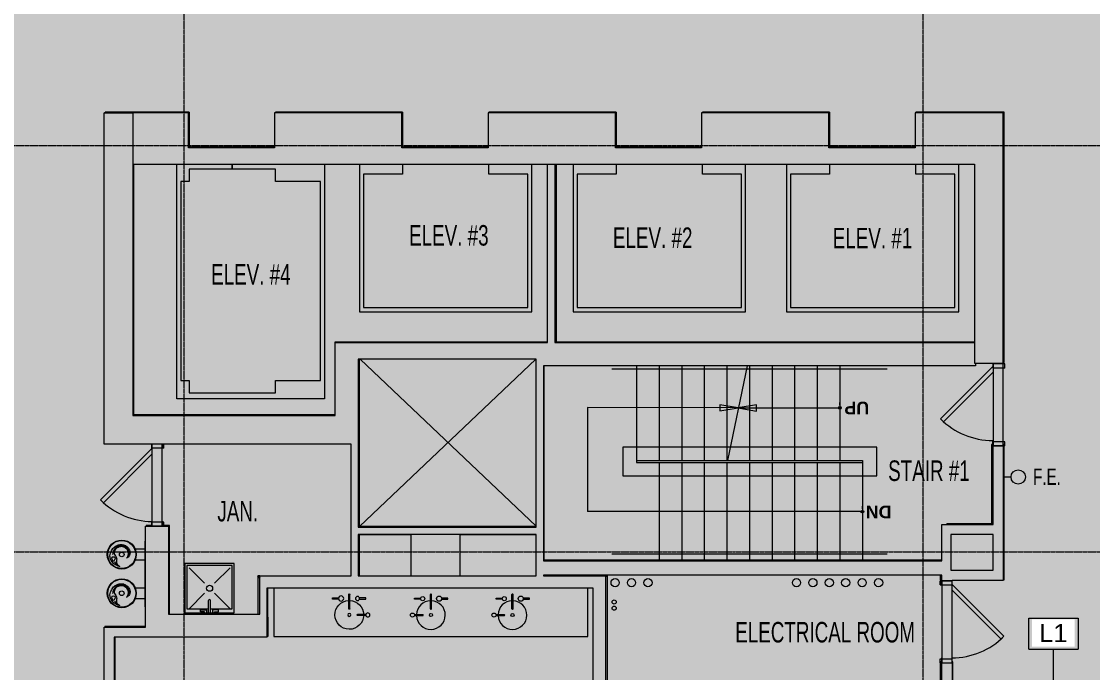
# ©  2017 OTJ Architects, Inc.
# Model space of a CAD drawing. Header units: inches. Extents: x -203 to 2908, y -968 to 768.
# Drawn here: x 515 to 1037, y -272 to 45 of the extents above; entities that cross this region are included whole.
import ezdxf

# ---------------------------------------------------------------- set-up
doc = ezdxf.new("R2010")
doc.units = ezdxf.units.IN
doc.header["$MEASUREMENT"] = 0
doc.linetypes.add('Grid Line 1_2_', pattern=[0.875, 0.5, -0.125, 0.125, -0.125])
for name, color, linetype, lineweight in [('A-Anno-Bldg', 7, 'Continuous', 9), ('A-ANNO-KEYN', 231, 'Continuous', 9), ('A-Bldg-Patt', 7, 'Continuous', 9), ('A-Cols-Bldg', 7, 'Continuous', 9), ('A-DETL-GENF', 92, 'Continuous', 9), ('A-DETL-THIN', 151, 'Continuous', 9), ('A-DOOR', 31, 'Continuous', 13), ('A-Door-Exst', 7, 'Continuous', 9), ('A-DOOR-FRAM', 31, 'Continuous', 20), ('A-Flor-Eqpm', 7, 'Continuous', 9), ('A-Flor-Evtr', 7, 'Continuous', 9), ('A-Flor-Pfix-Exst', 7, 'Continuous', 9), ('A-Flor-Strs-Exst', 7, 'Continuous', 9), ('A-WALL', 113, 'Continuous', 13), ('A-Wall-Exst', 7, 'Continuous', 9), ('A-WALL-PATT', 111, 'Continuous', 13), ('I-WALL', 2, 'Continuous', 13), ('Jenner and Block 8fl_BB_dwg', 8, 'Continuous', 9), ('S-GRID', 1, 'Continuous', 9)]:
    doc.layers.add(name, color=color, linetype=linetype, lineweight=lineweight)
doc.styles.add('Arial', font='arial.ttf', dxfattribs={"height": 8.851796})
doc.styles.add('Arial Narrow', font='ARIALN.TTF', dxfattribs={"width": 0.8, "height": 8})
doc.styles.add('Arial Narrow_1', font='ARIALN.TTF', dxfattribs={"width": 0.8, "height": 10})
doc.styles.add('Arial_B', font='arialbd.ttf', dxfattribs={"height": 6.190476})

# ---------------------------------------------------------------- blocks, each defined once
blk = doc.blocks.new('Single Flush - OTJ_SOLIDFLUSH_ALUM-5493999-LEVEL 7 - RCP')
at = {"layer": 'A-DOOR-FRAM', "color": 8}
for p, q in [((-20, -3.25), (-20, 2.5)), ((-20, 2.5), (-18, 2.5)), ((-18, -3.25), (-18, 2.5)), ((18.000004, -3.25), (18.000004, 2.5)), ((18.000004, 2.5), (20.000004, 2.5)), ((20.000004, -3.25), (20.000004, 2.5)), ((-20, -3.25), (-18, -3.25)), ((18.000004, -3.25), (20.000004, -3.25))]:
    blk.add_line(p, q, dxfattribs=at)
blk = doc.blocks.new('Single Flush - OTJ_SOLIDFLUSH_ALUM-5493997-LEVEL 7 - RCP')
at = {"layer": 'A-DOOR-FRAM', "color": 8}
for p, q in [((-20, 3.25), (-20, -2.5)), ((-20, 3.25), (-18, 3.25)), ((-18, 3.25), (-18, -2.5)), ((18.000004, 3.25), (18.000004, -2.5)), ((18.000004, 3.25), (20.000004, 3.25)), ((20.000004, 3.25), (20.000004, -2.5)), ((-20, -2.5), (-18, -2.5)), ((18.000004, -2.5), (20.000004, -2.5))]:
    blk.add_line(p, q, dxfattribs=at)
blk = doc.blocks.new('Jenner and Block 8fl_BB_dwg_sink-flat-4-5551864-LEVEL 7 - RCP')
at = {"layer": 'A-Flor-Pfix-Exst'}
for p, q in [((8.03, -9.75), (4, -9.75)), ((8.03, -10.25), (4, -10.25)), ((-0.25, -13), (-0.25, -20)), ((0.25, -13), (0.25, -20))]:
    blk.add_line(p, q, dxfattribs=at)
at = {"layer": 'A-Flor-Pfix-Exst', "flags": 128}
for points in [[(-5.22, -17.75), (-8.25, -17.75), (-8.25, -18.25), (-5.22, -18.25)], [(4.97, -17.75), (8, -17.75), (8, -18.25), (4.97, -18.25)]]:
    blk.add_lwpolyline(points, dxfattribs=at)
at = {"layer": 'A-Flor-Pfix-Exst'}
for centre, radius in [((0, -10), 0.75), ((9, -10), 1), ((-4, -18), 1.25), ((4, -18), 1)]:
    blk.add_circle(centre, radius, dxfattribs=at)
for centre, radius, start, end in [((0, -10), 7, 2.0467, 267.9533), ((0, -10), 7, 272.0467, 357.9533), ((4, -10), 0.25, 90, 270), ((0, -13), 0.25, 360, 180), ((0, -20), 0.25, 180, 360)]:
    blk.add_arc(centre, radius, start, end, dxfattribs=at)
blk = doc.blocks.new('Jenner and Block 8fl_BB_dwg_sink-flat-4-5551865-LEVEL 7 - RCP')
at = {"layer": 'A-Flor-Pfix-Exst'}
for p, q in [((8.03, -9.75), (4, -9.75)), ((8.03, -10.25), (4, -10.25)), ((-0.25, -13), (-0.25, -20)), ((0.25, -13), (0.25, -20))]:
    blk.add_line(p, q, dxfattribs=at)
at = {"layer": 'A-Flor-Pfix-Exst', "flags": 128}
for points in [[(-5.22, -17.75), (-8.25, -17.75), (-8.25, -18.25), (-5.22, -18.25)], [(4.97, -17.75), (8, -17.75), (8, -18.25), (4.97, -18.25)]]:
    blk.add_lwpolyline(points, dxfattribs=at)
at = {"layer": 'A-Flor-Pfix-Exst'}
for centre, radius in [((0, -10), 0.75), ((9, -10), 1), ((-4, -18), 1.25), ((4, -18), 1)]:
    blk.add_circle(centre, radius, dxfattribs=at)
for centre, radius, start, end in [((0, -10), 7, 2.0467, 267.9533), ((0, -10), 7, 272.0467, 357.9533), ((4, -10), 0.25, 90, 270), ((0, -13), 0.25, 360, 180), ((0, -20), 0.25, 180, 360)]:
    blk.add_arc(centre, radius, start, end, dxfattribs=at)
blk = doc.blocks.new('Jenner and Block 8fl_BB_dwg__Dot-5551867-LEVEL 7 - RCP')
at = {"layer": 'A-Flor-Strs-Exst'}
blk.add_line((-0.5, 0), (-1, 0), dxfattribs=at)
for start, end in [(360, 180), (180, 360)]:
    blk.add_arc((0, 0), 0.25, start, end, dxfattribs=at)
blk = doc.blocks.new('Jenner and Block 8fl_BB_dwg-4751915-LEVEL 7 - RCP')
at = {"layer": 'A-Bldg-Patt'}
for points in [[(728.74, -201.6), (728.74, -201.31), (704.74, -201.31), (704.74, -201.6)], [(728.74, -225.28), (728.74, -205.1), (704.74, -205.1), (704.74, -225.28)]]:
    blk.add_hatch(color=256, dxfattribs=at).paths.add_polyline_path(points, flags=0)
at = {"layer": 'A-Flor-Strs-Exst'}
for points in [[(855.17, -144.95), (864.17, -143.47), (855.17, -141.95), (855.17, -143.89)], [(873.17, -144.97), (873.17, -141.97), (864.17, -143.47), (866.73, -143.89)]]:
    blk.add_hatch(color=256, dxfattribs=at).paths.add_polyline_path(points, flags=0)
at = {"layer": 'A-Bldg-Patt'}
for p, q in [((728.74, -201.31), (704.74, -201.31)), ((704.74, -201.31), (704.74, -201.6)), ((704.74, -201.6), (728.74, -201.6)), ((728.74, -201.6), (728.74, -201.31)), ((728.74, -205.1), (704.74, -205.1)), ((704.74, -205.1), (704.74, -225.28)), ((728.74, -225.28), (728.74, -205.1)), ((704.74, -225.28), (728.74, -225.28))]:
    blk.add_line(p, q, dxfattribs=at)
at = {"layer": 'A-Cols-Bldg'}
for p, q in [((728.74, -201.6), (728.74, -201.31)), ((704.74, -205.1), (704.74, -225.28)), ((728.74, -225.28), (728.74, -205.1))]:
    blk.add_line(p, q, dxfattribs=at)
at = {"layer": 'A-Cols-Bldg', "flags": 128}
blk.add_lwpolyline([(728.74, -201.31), (704.74, -201.31), (704.74, -201.6)], dxfattribs=at)
at = {"layer": 'A-Door-Exst'}
for p, q in [((988.17, -123.34), (988.33, -123.51)), ((583.97, -162.84), (583.97, -161.13)), ((583.57, -162.84), (583.97, -162.84)), ((583.57, -198.84), (583.97, -198.84)), ((963.34, -229.31), (963.17, -229.31)), ((963.34, -265.31), (963.17, -265.31))]:
    blk.add_line(p, q, dxfattribs=at)
at = {"layer": 'A-Door-Exst', "flags": 128}
for points in [[(988.33, -126.01), (964.13, -150.21), (962.72, -148.8), (988.17, -123.34)], [(988.17, -121.63), (988.17, -123.34), (988.33, -123.34)], [(988.33, -161.34), (988.17, -161.34), (988.17, -159.34), (988.33, -159.34)], [(578.57, -166.07), (554.92, -189.71), (553.51, -188.3), (578.57, -163.24)], [(583.97, -198.84), (583.97, -200.84), (583.57, -200.84)], [(963.17, -229.31), (963.17, -227.31), (963.34, -227.31)], [(968.34, -232.31), (992.22, -256.18), (993.63, -254.77), (968.34, -229.48)], [(963.17, -265.31), (963.17, -267.31), (963.34, -267.31)]]:
    blk.add_lwpolyline(points, dxfattribs=at)
at = {"layer": 'A-Door-Exst'}
for centre, start, end in [((988.17, -123.34), 225, 270), ((578.97, -162.84), 225.0003, 269.3641), ((968.17, -229.31), 270.2675, 315)]:
    blk.add_arc(centre, 36, start, end, dxfattribs=at)
at = {"layer": 'A-Flor-Eqpm'}
for p, q in [((993.73, -185.12), (993.73, -169.12)), ((993.73, -177.12), (997.1, -177.12))]:
    blk.add_line(p, q, dxfattribs=at)
blk.add_circle((1000.58, -177.12), 3.48, dxfattribs=at)
at = {"layer": 'A-Flor-Evtr'}
for p, q in [((662.73, -24.63), (662.73, -139.09)), ((763.73, -96.59), (763.73, -24.63)), ((867.73, -96.59), (867.73, -24.63)), ((971.73, -96.59), (971.73, -24.63)), ((765.68, -119.63), (679.73, -201.31)), ((765.84, -201.17), (680.03, -119.63))]:
    blk.add_line(p, q, dxfattribs=at)
at = {"layer": 'A-Flor-Evtr', "flags": 128}
for points in [[(638.33, -16.34), (596.73, -16.34), (596.73, -16.63)], [(742.33, -16.34), (700.73, -16.34), (700.73, -16.63)], [(846.33, -16.34), (804.73, -16.34), (804.73, -16.63)], [(950.33, -16.34), (908.73, -16.34), (908.73, -16.63)], [(662.73, -139.09), (590.73, -139.09), (590.73, -24.63)], [(617.73, -24.63), (617.73, -27.09), (596.73, -27.09), (596.73, -33.09), (592.73, -33.09), (592.73, -130.09), (596.73, -130.09), (596.73, -136.09), (638.73, -136.09), (638.73, -130.09), (660.73, -130.09), (660.73, -33.09), (638.73, -33.09), (638.73, -27.09), (617.73, -27.09), (617.73, -24.63)], [(679.73, -24.63), (679.73, -96.59), (763.73, -96.59)], [(700.73, -24.63), (700.73, -29.59), (681.73, -29.59), (681.73, -94.59), (761.73, -94.59)], [(761.73, -94.59), (761.73, -29.59), (742.73, -29.59), (742.73, -24.63)], [(783.73, -24.63), (783.73, -96.59), (867.73, -96.59)], [(804.73, -24.63), (804.73, -29.59), (785.73, -29.59), (785.73, -94.59), (865.73, -94.59)], [(865.73, -94.59), (865.73, -29.59), (846.73, -29.59), (846.73, -24.63)], [(887.73, -24.63), (887.73, -96.59), (971.73, -96.59)], [(908.73, -24.63), (908.73, -29.59), (889.73, -29.59), (889.73, -94.59), (969.73, -94.59)], [(969.73, -94.59), (969.73, -29.59), (950.73, -29.59), (950.73, -24.63)]]:
    blk.add_lwpolyline(points, dxfattribs=at)
for points in [[(617.73, -16.63), (617.73, -16.34)], [(721.73, -16.63), (721.73, -16.34)], [(825.73, -16.63), (825.73, -16.34)], [(929.73, -16.63), (929.73, -16.34)]]:
    blk.add_lwpolyline(points, close=True, dxfattribs=at)
at = {"layer": 'A-Flor-Pfix-Exst'}
for p, q in [((570.42, -212.22), (575.22, -212.22)), ((559.23, -217.43), (559.05, -216.56)), ((560.62, -216.56), (560.46, -217.43)), ((570.5, -217.47), (575.22, -217.47)), ((575.44, -219.53), (575.22, -219.53)), ((604.19, -228.88), (596.66, -221.35)), ((616.66, -221.35), (609.14, -228.88)), ((575.22, -229.22), (575.44, -229.22)), ((570.42, -231.09), (575.22, -231.09)), ((604.19, -233.82), (596.66, -241.35)), ((616.66, -241.35), (609.14, -233.82)), ((790.98, -254.95), (790.98, -231.28)), ((559.23, -236.5), (559.05, -235.63)), ((560.62, -235.63), (560.46, -236.5)), ((570.5, -236.34), (575.22, -236.34)), ((606.16, -243.35), (606.16, -237.35)), ((607.16, -243.35), (607.16, -237.35)), ((605.22, -242.07), (605.22, -243.35)), ((608.1, -242.07), (608.1, -243.35))]:
    blk.add_line(p, q, dxfattribs=at)
at = {"layer": 'A-Flor-Pfix-Exst', "flags": 128}
for points in [[(575.44, -240.38), (575.22, -240.38), (575.22, -208.38), (575.44, -208.38)], [(566.21, -216.73), (566.5, -216.35), (566.61, -216.19), (566.8, -215.85), (566.99, -215.38), (567.04, -215.23), (567.13, -214.74), (567.15, -214.34), (567.14, -214.16), (567.05, -213.63), (566.87, -213.13), (566.64, -212.7), (566.33, -212.28), (565.93, -211.92), (565.77, -211.79), (565.46, -211.59), (564.93, -211.31), (564.23, -211.11), (563.66, -211.1), (563.11, -211.14), (562.59, -211.26), (562.12, -211.43), (561.68, -211.67), (561.25, -211.98), (560.89, -212.34), (560.54, -212.78), (560.33, -213.21), (560.28, -213.33), (560.2, -213.85), (560.23, -214.42), (560.38, -214.92), (560.63, -215.37), (560.98, -215.76), (561.25, -216.2), (561.41, -216.64), (561.44, -217.24), (561.4, -217.54), (561.31, -217.88), (561.28, -218.38), (561.27, -218.46), (561.33, -219.04), (561.5, -219.53), (561.83, -219.94), (562.3, -220.28), (562.83, -220.57), (563.03, -220.7), (562.66, -220.66), (562.48, -220.62), (561.95, -220.46), (561.79, -220.41), (561.35, -220.2), (561, -220.03), (560.8, -219.92), (560.33, -219.58), (560.09, -219.4), (559.87, -219.23), (559.5, -218.86), (559.17, -218.46), (558.87, -218.03), (558.63, -217.61), (558.42, -217.13), (558.27, -216.63), (558.18, -216.1), (558.15, -215.83), (558.15, -215.52), (558.23, -214.92), (558.4, -214.25), (558.68, -213.59), (558.97, -213.06), (559.18, -212.68), (559.27, -212.54), (559.6, -212.07), (559.95, -211.67), (560.33, -211.32), (560.73, -211.02), (561.17, -210.73), (561.61, -210.49)], [(563.88, -210.71), (563.46, -210.73), (562.91, -210.76), (562.39, -210.88), (561.96, -211.03), (561.49, -211.29), (561.05, -211.61), (560.66, -211.95), (560.31, -212.35), (560, -212.84), (559.73, -213.39), (559.66, -213.56), (559.5, -214.07), (559.47, -214.24), (559.39, -214.9)], [(561.61, -210.49), (562.08, -210.29), (562.59, -210.17), (562.81, -210.14), (563.09, -210.12), (563.69, -210.09), (563.94, -210.1), (564.3, -210.15), (564.79, -210.23), (564.96, -210.28), (565.41, -210.47), (565.69, -210.6), (565.95, -210.75), (566.39, -211.09), (566.65, -211.32), (566.78, -211.45), (567.14, -211.84)], [(564.77, -210.81), (564.64, -210.77), (564.03, -210.73), (563.88, -210.71)], [(567.14, -211.84), (567.41, -212.28), (567.62, -212.72), (567.8, -213.22), (567.9, -213.62), (567.91, -213.76), (567.94, -214.31), (567.88, -214.64), (567.82, -214.94), (567.68, -215.29), (567.35, -215.78), (566.99, -216.19), (566.6, -216.52), (566.21, -216.73), (566.56, -216.44), (566.9, -216.02), (567.22, -215.54), (567.38, -215.18), (567.44, -214.88), (567.48, -214.55), (567.43, -214), (567.41, -213.76), (567.33, -213.46), (567.15, -212.98), (566.94, -212.53), (566.65, -212.11), (566.3, -211.73), (565.88, -211.38), (565.38, -211.06), (564.77, -210.81)], [(607.16, -241.35), (617.66, -241.35), (617.66, -220.35), (595.66, -220.35), (595.66, -241.35), (606.16, -241.35)], [(560.73, -230.08), (561.17, -229.8), (561.61, -229.56), (562.08, -229.36), (562.59, -229.24)], [(562.59, -229.24), (562.81, -229.21), (563.09, -229.19), (563.69, -229.16), (563.94, -229.17), (564.3, -229.22), (564.79, -229.3), (564.96, -229.34), (565.41, -229.54), (565.69, -229.67), (565.95, -229.82)], [(562.3, -239.35), (562.83, -239.64), (563.03, -239.76), (562.66, -239.72), (562.48, -239.69), (561.95, -239.53), (561.79, -239.47), (561.35, -239.27), (561, -239.09), (560.8, -238.99), (560.33, -238.65), (560.09, -238.47), (559.87, -238.29), (559.5, -237.93), (559.17, -237.53), (558.87, -237.09), (558.63, -236.68), (558.42, -236.2), (558.27, -235.7), (558.18, -235.17), (558.15, -234.9), (558.15, -234.59), (558.23, -233.99), (558.4, -233.32), (558.68, -232.66), (558.97, -232.13), (559.18, -231.75), (559.27, -231.61), (559.6, -231.14), (559.95, -230.74), (560.33, -230.38), (560.73, -230.08)], [(565.95, -229.82), (566.39, -230.16), (566.65, -230.39), (566.78, -230.51), (567.14, -230.91), (567.41, -231.35), (567.62, -231.79), (567.8, -232.29), (567.9, -232.69), (567.91, -232.82), (567.94, -233.38), (567.88, -233.71), (567.82, -234), (567.68, -234.36), (567.35, -234.85), (566.99, -235.25), (566.6, -235.59), (566.21, -235.79), (566.56, -235.51), (566.9, -235.09), (567.22, -234.61), (567.38, -234.25), (567.44, -233.95), (567.48, -233.62), (567.43, -233.07), (567.41, -232.83), (567.33, -232.53), (567.15, -232.05), (566.94, -231.6), (566.65, -231.18), (566.3, -230.8), (565.88, -230.44), (565.38, -230.13), (564.77, -229.88), (564.64, -229.84), (564.03, -229.8), (563.88, -229.78), (563.46, -229.8), (562.91, -229.83), (562.39, -229.95), (561.96, -230.1), (561.49, -230.36), (561.05, -230.68), (560.66, -231.02), (560.31, -231.42), (560, -231.91), (559.73, -232.46), (559.66, -232.63), (559.5, -233.13), (559.47, -233.31), (559.39, -233.97)], [(566.21, -235.79), (566.5, -235.42), (566.61, -235.26), (566.8, -234.92), (566.99, -234.45), (567.04, -234.3), (567.13, -233.81), (567.15, -233.41), (567.14, -233.23), (567.05, -232.69), (566.87, -232.2), (566.64, -231.77), (566.33, -231.35), (565.93, -230.99), (565.77, -230.85), (565.46, -230.65), (564.93, -230.38), (564.23, -230.17), (563.66, -230.17), (563.11, -230.21), (562.59, -230.33), (562.12, -230.5), (561.68, -230.74), (561.25, -231.05), (560.89, -231.41), (560.54, -231.85), (560.33, -232.28), (560.28, -232.4), (560.2, -232.92), (560.23, -233.49), (560.38, -233.99), (560.63, -234.44), (560.98, -234.83), (561.25, -235.27), (561.41, -235.71), (561.44, -236.31), (561.4, -236.61), (561.31, -236.95), (561.28, -237.45), (561.27, -237.53), (561.33, -238.11), (561.5, -238.6), (561.83, -239.01), (562.3, -239.35)], [(637.98, -231.28), (637.98, -254.95), (790.98, -254.95)], [(604.22, -243.35), (604.22, -242.85), (602.22, -242.85), (602.22, -241.85), (605, -241.85)], [(609.1, -243.35), (609.1, -242.85), (611.1, -242.85), (611.1, -241.85), (608.32, -241.85)]]:
    blk.add_lwpolyline(points, dxfattribs=at)
blk.add_lwpolyline([(594.66, -219.35), (594.66, -243.35), (618.66, -243.35), (618.66, -219.35)], close=True, dxfattribs=at)
at = {"layer": 'A-Flor-Pfix-Exst'}
for centre, radius in [((563.9, -214.94), 7.06), ((563.9, -214.94), 6.81), ((563.9, -214.94), 1.12), ((563.9, -233.81), 7.06), ((563.9, -233.81), 6.81), ((804.22, -228.66), 2), ((812.22, -228.66), 2), ((820.22, -228.66), 2), ((892.56, -228.66), 2), ((900.56, -228.66), 2), ((908.56, -228.66), 2), ((916.56, -228.66), 2), ((924.56, -228.66), 2), ((932.56, -228.66), 2), ((563.9, -233.81), 1.12), ((606.66, -231.35), 1.5), ((803.77, -238.1), 1), ((803.77, -241.1), 1)]:
    blk.add_circle(centre, radius, dxfattribs=at)
for centre, radius, start, end in [((559.3, -216.52), 0.25, 107.3221, 191.1821), ((559.83, -218.23), 2.04, 72.5832, 107.3221), ((559.84, -217.45), 0.615, 178.7302, 1.2698), ((563.81, -217.01), 3.77, 204.5495, 258.0105), ((560.37, -216.52), 0.25, 349.6192, 72.5832), ((559.3, -235.58), 0.25, 107.3221, 191.1821), ((559.83, -237.3), 2.04, 72.5832, 107.3221), ((559.84, -236.52), 0.615, 178.7302, 1.2698), ((563.81, -236.08), 3.77, 204.5495, 258.0105), ((560.37, -235.59), 0.25, 349.6192, 72.5832), ((606.66, -237.35), 0.5, 0, 180), ((605, -242.07), 0.215, 360, 90), ((608.32, -242.07), 0.215, 90, 180)]:
    blk.add_arc(centre, radius, start, end, dxfattribs=at)
at = {"layer": 'A-Flor-Strs-Exst'}
for p, q in [((802.67, -124.34), (936.67, -124.34)), ((825.67, -122.88), (825.67, -169.02)), ((836.67, -122.88), (836.67, -169.02)), ((847.67, -122.88), (847.67, -169.02)), ((858.67, -122.88), (858.67, -169.02)), ((859.11, -169.02), (868.79, -122.88)), ((869.67, -122.88), (869.67, -169.02)), ((880.67, -122.88), (880.67, -169.02)), ((891.67, -122.88), (891.67, -169.02)), ((902.67, -122.88), (902.67, -169.02)), ((913.67, -122.88), (913.67, -169.02)), ((864.17, -143.47), (855.17, -141.95)), ((855.17, -141.95), (855.17, -143.89)), ((855.17, -144.95), (864.17, -143.47)), ((855.17, -143.89), (855.17, -144.95)), ((873.17, -141.97), (864.17, -143.47)), ((864.17, -143.47), (913.67, -143.47)), ((864.17, -143.47), (866.73, -143.89)), ((866.73, -143.89), (873.17, -144.97)), ((873.17, -144.97), (873.17, -141.97)), ((825.67, -170.02), (825.67, -217.72)), ((836.67, -170.02), (836.67, -217.72)), ((847.67, -170.02), (847.67, -217.72)), ((858.67, -170.02), (858.67, -217.72)), ((869.67, -170.02), (869.67, -217.72)), ((880.67, -170.02), (880.67, -217.72)), ((891.67, -170.02), (891.67, -217.72)), ((902.67, -170.02), (902.67, -217.72)), ((913.67, -170.02), (913.67, -217.72)), ((924.67, -194.04), (790.82, -194.04)), ((802.67, -214.52), (936.67, -214.52))]:
    blk.add_line(p, q, dxfattribs=at)
at = {"layer": 'A-Flor-Strs-Exst', "flags": 128}
for points in [[(814.66, -122.88), (814.66, -170.02), (924.67, -170.02)], [(864.17, -143.47), (790.82, -143.31), (790.82, -193.88)], [(814.66, -169.02), (924.67, -169.02), (924.67, -217.72)]]:
    blk.add_lwpolyline(points, dxfattribs=at)
blk.add_lwpolyline([(807.91, -176.53), (931.67, -176.53), (931.67, -162.52), (807.91, -162.52)], close=True, dxfattribs=at)
at = {"layer": 'A-Wall-Exst'}
for p, q in [((700.33, -16.34), (700.73, -16.34)), ((804.33, -16.34), (804.73, -16.34)), ((908.33, -16.34), (908.73, -16.34)), ((775.73, -111.34), (775.73, -24.63)), ((979.33, -111.34), (775.73, -111.34)), ((769.74, -225.28), (769.74, -225)), ((793.98, -225), (793.98, -225.28)), ((634.98, -245.43), (634.98, -231.28)), ((634.98, -254.95), (634.98, -245.43)), ((634.58, -254.95), (634.98, -254.95))]:
    blk.add_line(p, q, dxfattribs=at)
at = {"layer": 'A-Wall-Exst', "flags": 128}
for points in [[(596.33, -16.34), (596.73, -16.34), (596.73, 0.66), (555.74, 0.66), (555.74, 0.37)], [(700.73, -16.34), (700.73, 0.66), (638.73, 0.66), (638.73, 0.37)], [(804.73, -16.34), (804.73, 0.66), (742.73, 0.66), (742.73, 0.37)], [(908.73, -16.34), (908.73, 0.66), (846.73, 0.66), (846.73, 0.37)], [(993.33, -121.34), (993.73, -121.34), (993.73, -111.34), (993.73, 0.66), (950.73, 0.66), (950.73, 0.37)], [(771.33, -111.34), (765.98, -111.34), (667.73, -111.34), (667.73, -146.84), (587.09, -146.84), (569.73, -146.84), (569.73, -24.63)], [(679.08, -160.84), (679.73, -160.84), (679.73, -119.63)], [(963.34, -217.72), (800.48, -217.72), (769.74, -217.72), (769.74, -201.31), (769.74, -122.88)], [(704.74, -201.6), (704.74, -201.31), (679.73, -201.31), (679.73, -160.84), (679.08, -160.84)], [(988.33, -161.34), (987.61, -161.34), (987.61, -200.22)], [(993.33, -227.33), (993.73, -227.33), (993.73, -227.31), (993.73, -161.34), (993.33, -161.34)], [(578.57, -200.84), (575.84, -200.84), (575.84, -201.13)], [(587.09, -244.03), (587.09, -200.84), (583.57, -200.84)], [(765.84, -201.31), (728.74, -201.31), (728.74, -201.6)], [(987.61, -200.22), (987.61, -199.95), (965.73, -199.95), (965.73, -200.22)], [(679.73, -225.28), (679.73, -205.22), (704.74, -205.22), (704.74, -205.1)], [(728.74, -205.1), (728.74, -205.2), (765.84, -205.2)], [(631.08, -225.31), (630.11, -225.31), (630.11, -244.03)], [(963.34, -267.31), (962.61, -267.31), (962.61, -303.46), (946.73, -303.46), (800.48, -303.46), (800.48, -225.31), (800.48, -225)], [(962.61, -225), (962.61, -227.31), (963.34, -227.31)], [(575.44, -250), (555.73, -250), (555.73, -250.26)], [(560.61, -300.04), (560.61, -299.95), (560.61, -255.26)], [(968.74, -284.59), (968.74, -267.31), (968.34, -267.31)]]:
    blk.add_lwpolyline(points, dxfattribs=at)
at = {"layer": 'A-WALL-PATT', "color": 7, "lineweight": 9}
for p, q in [((596.73, 0.66), (596.73, -16.34)), ((638.73, 0.37), (638.73, 0.66)), ((700.73, 0.66), (700.73, -16.34)), ((742.73, 0.37), (742.73, 0.66)), ((804.73, 0.66), (804.73, -16.34)), ((846.73, 0.37), (846.73, 0.66)), ((908.73, 0.66), (908.73, -16.34)), ((950.73, 0.37), (950.73, 0.66)), ((993.73, 0.66), (993.33, 0.17)), ((993.33, 0.17), (993.73, 0.66)), ((993.73, -121.34), (993.33, -121.34)), ((569.73, -146.84), (569.45, -147.13)), ((569.45, -147.13), (569.73, -146.84)), ((587.09, -146.84), (587.09, -147.13)), ((587.09, -147.13), (587.09, -146.84)), ((667.73, -146.84), (667.83, -146.96)), ((667.83, -146.96), (667.73, -146.84)), ((679.08, -160.84), (679.73, -160.84)), ((987.61, -161.34), (988.33, -161.34)), ((993.33, -161.34), (993.73, -161.34)), ((575.84, -200.84), (578.57, -200.84)), ((583.57, -200.84), (587.09, -200.84)), ((704.74, -201.31), (704.74, -201.6)), ((728.74, -201.6), (728.74, -201.31)), ((987.61, -199.95), (987.61, -200.22)), ((704.74, -205.1), (704.74, -205.22)), ((728.74, -205.2), (728.74, -205.1)), ((800.48, -225.31), (799.56, -225.67)), ((799.56, -225.67), (800.48, -225.31)), ((963.34, -227.31), (962.61, -227.31)), ((993.73, -227.33), (993.33, -227.33)), ((962.61, -267.31), (963.34, -267.31)), ((968.34, -267.31), (968.74, -267.31))]:
    blk.add_line(p, q, dxfattribs=at)
at = {"layer": 'A-WALL-PATT', "color": 7, "lineweight": 9, "flags": 128}
for points in [[(555.97, 0.37), (555.74, 0.66)], [(668.16, -111.63), (667.73, -111.34)], [(765.98, -111.63), (765.98, -111.34)], [(775.61, -111.63), (775.73, -111.34)], [(993.33, -111.47), (993.73, -111.34)], [(679.08, -160.09), (679.73, -160.84)], [(679.53, -201.6), (679.73, -201.31)], [(769.34, -201.5), (769.74, -201.31)], [(966.01, -200.22), (965.73, -199.95)], [(679.69, -205.1), (679.73, -205.22)], [(769.63, -218), (769.74, -217.72)], [(800.35, -218), (800.48, -217.72)], [(631.08, -226.44), (630.11, -225.31)], [(993.33, -227.21), (993.73, -227.31)], [(555.99, -250.26), (555.73, -250)], [(634.58, -245.77), (634.98, -245.43)]]:
    blk.add_lwpolyline(points, close=True, dxfattribs=at)
blk.add_lwpolyline([(634.98, -245.43), (634.98, -248.19), (634.98, -254.95)], dxfattribs=at)
at = {"extrusion": (0, 0, -1), "xscale": 2.69999999999709, "yscale": 2.69999999999709, "zscale": -2.69999999999709, "rotation": 270}
for p in [(-913.67, -143.47), (-924.67, -194.04)]:
    blk.add_blockref('Jenner and Block 8fl_BB_dwg__Dot-5551867-LEVEL 7 - RCP', p, dxfattribs=at)
at = {"extrusion": (0, 0, -1), "zscale": -1, "rotation": 180.0029190220061}
blk.add_blockref('Jenner and Block 8fl_BB_dwg_sink-flat-4-5551865-LEVEL 7 - RCP', (-674.75, -254.37), dxfattribs=at)
at = {"rotation": 180.0029190220061}
for p in [(714.5, -254.45), (754.23, -254.45)]:
    blk.add_blockref('Jenner and Block 8fl_BB_dwg_sink-flat-4-5551864-LEVEL 7 - RCP', p, dxfattribs=at)
at = {"layer": 'A-Anno-Bldg', "char_height": 10, "attachment_point": 1, "line_spacing_factor": 0.968573, "style": 'Arial Narrow_1'}
for s, insert, width in [('ELEV. #3', (703.87, -54.34), 46.0088), ('ELEV. #2', (803.16, -55.5), 46.0088), ('ELEV. #1', (910.24, -55.69), 46.0088), ('ELEV. #4', (607.43, -73.35), 46.0088), ('STAIR #1', (937.24, -169.07), 47.1072), ('JAN.', (610.48, -188.77), 23.5536), ('ELECTRICAL ROOM', (862.74, -247.8), 103.6114)]:
    blk.add_mtext(s, dxfattribs=dict(at, insert=insert, width=width))
at = {"layer": 'A-Flor-Eqpm', "insert": (1007.88, -173.01), "char_height": 8, "width": 15.9138, "attachment_point": 1, "line_spacing_factor": 0.968573, "style": 'Arial Narrow'}
blk.add_mtext('F.E.', dxfattribs=at)
at = {"layer": 'A-Flor-Strs-Exst', "char_height": 6.19, "attachment_point": 2, "rotation": 180, "line_spacing_factor": 0.938532, "style": 'Arial_B'}
for s, insert, width in [('UP', (921.95, -146.62), 13.9089), ('DN', (932.54, -197.28), 14.4946)]:
    blk.add_mtext(s, dxfattribs=dict(at, insert=insert, width=width))
blk = doc.blocks.new('Keynote Tag - Keynote Number - Boxed-135510-LEVEL 7 - RCP')
at = {"layer": 'A-ANNO-KEYN'}
for p, q in [((-0.125, -0.0792), (-0.125, 0.0781)), ((-0.125, 0.0781), (0.125, 0.0781)), ((0.125, 0.0781), (0.125, -0.0792)), ((-0.125, -0.0792), (0.125, -0.0792))]:
    blk.add_line(p, q, dxfattribs=at)

msp = doc.modelspace()

# ---------------------------------------------------------------- hatches: boundary and pattern name
at = {"layer": 'A-DETL-GENF'}
h = msp.add_hatch(color=9, dxfattribs=at)
h.paths.add_polyline_path([(131.76, -847.99), (290.74, -780.5), (225.6, -627.04), (211.09, -633.2), (209.28, -628.94), (209.42, -628.88), (203.59, -616.37), (207.78, -614.42), (213.68, -627.08), (295.77, -592.23), (297.58, -596.49), (229.86, -625.23), (295, -778.69), (401.08, -733.65), (335.95, -580.2), (334.4, -580.86), (332.59, -576.6), (420.96, -539.09), (422.76, -543.35), (340.21, -578.39), (405.34, -731.84), (511.69, -686.69), (511.69, -619.13), (494.67, -619.13), (494.67, -614.13), (492.17, -614.13), (492.17, -540), (465.42, -540), (465.42, -525.24), (459.58, -527.72), (457.78, -523.46), (465.42, -520.22), (465.42, -507.38), (497.17, -507.38), (497.17, -511.56), (497.67, -511.56), (497.67, -516.56), (497.17, -516.56), (497.17, -614.13), (658.09, -614.13), (718.7, -588.4), (718.7, -513.05), (720.73, -513.05), (720.73, -508.94), (744.73, -508.94), (744.73, -513.19), (757.98, -510.06), (757.98, -505.44), (677.12, -505.36), (677.12, -505.44), (626.98, -505.44), (626.98, -505.32), (560.67, -505.32), (560.67, -516.56), (537.67, -516.56), (537.67, -511.56), (555.67, -511.56), (555.67, -395.31), (560.67, -395.31), (560.67, -438.44), (560.17, -438.44), (560.17, -441.94), (560.67, -441.94), (560.67, -498.32), (619.98, -498.32), (619.98, -477.94), (626.98, -477.94), (626.98, -501.94), (757.98, -501.94), (757.98, -376.94), (625.46, -376.94), (625.46, -433.44), (624.19, -433.44), (624.19, -433.94), (625.46, -433.94), (625.46, -441.94), (600.17, -441.94), (600.17, -438.44), (621.96, -438.44), (621.96, -303.25), (601.17, -303.25), (601.17, -299.75), (634.61, -299.75), (634.61, -357.01), (793.96, -357.01), (793.96, -230.99), (634.98, -230.99), (634.98, -254.99), (560.67, -254.98), (560.67, -299.75), (561.17, -299.75), (561.17, -303.25), (560.67, -303.25), (560.67, -346.75), (555.67, -346.75), (555.67, -249.98), (575.84, -249.98), (575.84, -200.84), (587.09, -200.84), (587.09, -243.74), (631.48, -243.74), (631.48, -224.99), (675.98, -224.99), (675.98, -160.84), (555.74, -160.84), (555.74, 0.66), (596.73, 0.66), (596.73, -16.34), (638.73, -16.34), (638.73, 0.66), (700.73, 0.66), (700.73, -16.34), (742.73, -16.34), (742.73, 0.66), (804.73, 0.66), (804.73, -16.34), (846.73, -16.34), (846.73, 0.66), (908.73, 0.66), (908.73, -16.34), (950.73, -16.34), (950.73, 0.66), (993.73, 0.66), (993.73, -121.74), (988.73, -121.74), (988.73, -121.34), (980.11, -121.34), (980.11, -122.59), (769.74, -122.59), (769.74, -217.72), (963.74, -217.72), (963.74, -199.94), (988.73, -199.94), (988.73, -161.74), (993.73, -161.74), (993.73, -227.33), (968.74, -227.33), (968.74, -227.44), (963.74, -227.44), (963.74, -224.72), (769.74, -224.72), (769.74, -224.99), (799.96, -224.99), (799.96, -303.86), (963.74, -303.86), (963.74, -267.44), (968.74, -267.44), (968.74, -284.3), (1048.58, -284.3), (1048.57, -116.84), (1052.07, -116.84), (1052.06, -76.84), (1048.57, -76.84), (1048.56, 0.1), (1552.61, 0.1), (1552.61, 338), (1723.3, 338), (1723.3, 351.59), (1731.86, 351.59), (1731.86, 355.59), (1736.48, 355.59), (1736.48, 351.59), (1910.23, 351.59), (1910.23, 580.43), (-120.35, 580.43), (-120.35, 406.96), (53.87, 406.96), (53.87, 426.96), (70.73, 426.96), (70.73, 422.34), (58.49, 422.34), (58.49, 402.34), (58.05, 402.34), (58.05, 327.65), (54.3, 327.65), (54.3, 402.34), (-120.35, 402.34), (-120.35, 286.96), (54.3, 286.96), (54.3, 287.65), (58.05, 287.65), (58.05, 279.65), (54.3, 279.65), (54.3, 282.34), (-120.35, 282.34), (-120.35, 166.96), (54.3, 166.96), (54.3, 239.65), (58.05, 239.65), (58.05, 160.65), (54.3, 160.65), (54.3, 162.34), (-120.35, 162.34), (-120.35, 0.55), (-80.76, 0.55), (-80.76, -12.89), (54.3, -12.89), (54.3, 120.65), (58.05, 120.65), (58.05, -20.2), (54.3, -20.2), (54.3, -17.52), (-80.76, -17.52), (-80.76, -30.95), (-120.35, -30.95), (-120.35, -193.04), (54.3, -193.04), (54.3, -60.2), (58.05, -60.2), (58.05, -218.21), (72.52, -252.29), (69.07, -253.76), (54.3, -218.97), (54.3, -197.66), (-120.35, -197.66), (-120.35, -254.17), (-74.96, -361.1), (84.5, -290.1), (84.7, -290.58), (88.16, -289.11), (140.82, -413.14), (137.36, -414.61), (86.31, -294.36), (-73.15, -365.35), (42.67, -638.13), (201.92, -566.67), (175.4, -504.2), (178.85, -502.74), (207.15, -569.39), (190.31, -576.95), (190.88, -578.17), (186.68, -580.12), (186.09, -578.85), (44.47, -642.39), (120.79, -822.14)], flags=0)
h.paths.add_polyline_path([(225.76, -805.76), (216.38, -783.67), (238.47, -774.29), (247.85, -796.38), (232.98, -802.69)], flags=0)
h.paths.add_polyline_path([(446.67, -711.97), (437.29, -689.88), (459.38, -680.5), (468.76, -702.59), (455.33, -708.29)], flags=0)
h.paths.add_polyline_path([(516.31, -684.73), (893.34, -524.65), (967.94, -524.65), (967.94, -523.31), (944.23, -523.31), (944.23, -523.6), (744.73, -523.6), (744.73, -532.94), (723.7, -532.94), (723.7, -561.42), (744.73, -561.42), (744.73, -585.42), (723.7, -585.42), (723.7, -591.71), (659.11, -619.13), (590.81, -619.13), (590.81, -647.06), (516.73, -647.06), (516.73, -643.56), (587.31, -643.56), (587.31, -619.13), (516.31, -619.13), (516.31, -647.06)], flags=0)
h.paths.add_polyline_path([(494.8, -99.48), (491.3, -99.48), (491.29, -3.4), (380.79, -3.4), (380.8, -149.23), (491.3, -149.22), (491.31, -139.48), (494.8, -139.48), (494.8, -99.48)], flags=0)
h.paths.add_polyline_path([(262.35, -545.88), (246.3, -508.06), (353.1, -462.71), (227.52, -166.92), (120.79, -212.45), (111.01, -189.4), (111.01, 5.62), (114.76, 5.62), (114.76, -29.22), (206.98, -29.22), (206.98, 5.62), (253.21, 5.62), (256.4, 0.1), (258.31, 0.1), (258.31, -3.4), (257.26, -3.4), (257.26, -33.09), (236.48, -33.09), (236.48, -149.24), (377.3, -149.23), (377.29, -3.4), (298.31, -3.4), (298.31, 0.1), (494.79, 0.1), (494.81, -201.31), (491.31, -201.31), (491.3, -152.72), (236.48, -152.74), (236.48, -179.07), (297.94, -323.84), (491.32, -323.82), (491.32, -321.75), (494.82, -321.75), (494.83, -446.72), (415.96, -480.36), (414.59, -477.14), (491.33, -444.4), (491.32, -327.32), (299.43, -327.34), (370.94, -495.76), (377.8, -492.83), (379.17, -496.05), (369.08, -500.35), (354.47, -465.93), (287.28, -494.46), (301.97, -529.06), (263.06, -545.58)], flags=0)
h.paths.add_polyline_path([(263.06, -541.78), (297.38, -527.21), (284.06, -495.83), (271.83, -501.02), (281.21, -523.11), (259.11, -532.49), (262.35, -540.12)], flags=0)
h.paths.add_polyline_path([(3.31, -538.98), (-6.07, -516.89), (16.02, -507.51), (19.36, -515.37), (155.59, -457.53), (153, -451.43), (156.45, -449.96), (163.22, -465.92), (159.77, -467.38), (157.39, -461.78), (21.16, -519.62), (25.4, -529.6), (16.02, -533.58)], flags=0)
h.paths.add_polyline_path([(492.01, -535.38), (492.17, -535.38), (492.17, -532.94), (471.73, -532.94), (471.73, -512), (470.05, -512.04), (470.05, -535.38), (471.73, -535.38)], flags=0)
h.paths.add_polyline_path([(1595.74, -524.65), (1723.7, -524.65), (1723.7, -377.36), (1552.61, -377.36), (1552.61, -347.49), (1539.3, -347.49), (1539.3, -343.74), (1552.61, -343.74), (1552.61, -123.41), (1491.14, -123.41), (1491.14, -287.8), (1483.46, -287.8), (1483.46, -284.3), (1487.64, -284.3), (1487.64, -123.74), (1052.07, -123.74), (1052.08, -284.3), (1443.46, -284.3), (1443.46, -287.8), (1413.3, -287.8), (1413.3, -343.74), (1450.3, -343.74), (1450.3, -347.49), (1376.3, -347.49), (1376.3, -524.65), (1491.98, -524.65), (1491.98, -347.49), (1490.3, -347.49), (1490.3, -343.74), (1499.3, -343.74), (1499.3, -347.49), (1496.61, -347.49), (1496.61, -524.65), (1566.73, -524.65)], flags=0)
h.paths.add_polyline_path([(1542.73, -523.31), (1542.73, -499.31), (1566.73, -499.31), (1566.73, -523.31), (1552.61, -523.31)], flags=0)
h.paths.add_polyline_path([(744.73, -520.1), (940.73, -520.1), (940.73, -497.31), (944.23, -497.31), (944.23, -500.81), (963.74, -500.81), (963.74, -457.44), (946.48, -457.44), (946.48, -308.86), (799.96, -308.86), (799.96, -363.01), (625.46, -363.01), (625.46, -370.94), (763.98, -370.94), (763.98, -513.56), (744.73, -513.56), (744.73, -520.02)], flags=0)
h.paths.add_polyline_path([(963.74, -452.44), (963.74, -308.86), (951.48, -308.86), (951.48, -452.44)], flags=0)
h.paths.add_polyline_path([(631.11, -357.01), (631.11, -303.25), (625.46, -303.25), (625.46, -357.01)], flags=0)
h.paths.add_polyline_path([(491.32, -281.75), (491.32, -225.31), (471.73, -225.31), (471.73, -201.31), (494.81, -201.31), (494.81, -281.75), (491.32, -281.75)], flags=0)
h.paths.add_polyline_path([(739.48, -224.99), (766.24, -224.99), (766.24, -204.81), (679.48, -204.81), (679.48, -224.99), (681.53, -224.99)], flags=0)
h.paths.add_polyline_path([(766.24, -201.31), (766.24, -119.34), (679.48, -119.34), (679.48, -201.31), (739.48, -201.31)], flags=0)
h.paths.add_polyline_path([(232.98, -170.83), (232.98, -164.59), (230.74, -165.55), (232.87, -170.56)], flags=0)
h.paths.add_polyline_path([(668.23, -146.84), (668.23, -111.34), (771.73, -111.34), (771.73, -24.34), (569.74, -24.34), (569.74, -146.84), (584.66, -146.84)], flags=0)
h.paths.add_polyline_path([(1052.07, -120.24), (1162.56, -120.24), (1162.56, -3.4), (1052.06, -3.4), (1052.07, -120.24)], flags=0)
h.paths.add_polyline_path([(1203.94, -120.24), (1487.64, -120.24), (1487.64, -117.99), (1491.14, -117.99), (1491.14, -77.99), (1487.64, -77.99), (1487.64, -3.4), (1268.73, -3.4), (1268.73, -29.34), (1240.73, -29.34), (1240.73, -3.4), (1166.06, -3.4), (1166.06, -120.24)], flags=0)
h.paths.add_polyline_path([(775.23, -111.34), (979.73, -111.34), (979.73, -24.34), (775.23, -24.34), (775.23, -97.33)], flags=0)
h.paths.add_polyline_path([(253.51, -29.34), (253.51, -1.91), (251.19, 2.12), (210.48, 2.12), (210.48, -29.22), (220.73, -29.22), (220.73, -1.34), (248.73, -1.34), (248.73, -29.34)], flags=0)
h.paths.add_polyline_path([(-120.35, -27.45), (-84.26, -27.45), (-84.26, -27.34), (-117.75, -27.34), (-117.75, -2.95), (-120.35, -2.95), (-120.35, -27.34)], flags=0)
h.paths.add_polyline_path([(364.85, 72.69), (159.58, 72.67), (159.58, 76.17), (236.85, 76.18), (236.85, 164.65), (114.51, 164.64), (114.51, 76.17), (119.58, 76.17), (119.58, 72.67), (111.01, 72.67), (111.01, 168.14), (236.84, 168.15), (236.84, 330.14), (118.59, 330.14), (118.59, 333.64), (240.34, 333.64), (240.34, 219.65), (561.34, 219.65), (561.34, 333.9), (564.84, 333.9), (564.85, 72.2), (435.18, 72.2), (435.18, 104.84), (438.68, 104.84), (438.68, 75.7), (561.35, 75.7), (561.34, 168.96), (526.67, 168.96), (526.7, 174.46), (530.17, 174.46), (530.17, 172.46), (561.34, 172.46), (561.34, 215.96), (530.17, 215.96), (530.17, 213.46), (526.67, 213.46), (526.67, 216.15), (402.59, 216.15), (402.6, 140.7), (439.25, 140.7), (439.25, 137.2), (361.25, 137.2), (361.25, 140.7), (382.34, 140.7), (382.34, 216.15), (240.34, 216.15), (240.35, 76.18), (361.35, 76.19), (361.35, 102.19), (364.85, 102.19), (364.85, 76.18)], flags=0)
h.paths.add_polyline_path([(1048.55, 72.75), (1048.55, 216.22), (808.52, 216.2), (808.52, 219.7), (768.52, 219.69), (768.52, 216.19), (766.27, 216.19), (766.27, 80.75), (992.98, 80.75), (992.98, 72.75), (762.77, 72.75), (762.77, 107.71), (727.68, 107.71), (727.68, 297.2), (668.48, 297.2), (668.48, 107.71), (652.98, 107.71), (652.98, 313.68), (762.77, 313.68), (762.77, 340.7), (1165.23, 340.7), (1165.23, 219.73), (1487.62, 219.75), (1487.62, 333.75), (1491.12, 333.75), (1491.12, 213.95), (1487.62, 213.95), (1487.62, 216.25), (1376.43, 216.24), (1376.43, 76.27), (1487.62, 76.28), (1487.62, 173.95), (1491.12, 173.95), (1491.12, 72.78), (1248.55, 72.76), (1248.55, 102.26), (1252.05, 102.26), (1252.05, 76.26), (1372.93, 76.27), (1372.93, 216.24), (1214.29, 216.23), (1214.3, 179.03), (1252.05, 179.03), (1252.05, 175.53), (1231.05, 175.53), (1231.05, 140.76), (1252.05, 140.76), (1252.05, 137.26), (1173.05, 137.26), (1173.05, 140.76), (1210.8, 140.76), (1210.79, 216.23), (1076.5, 216.22), (1076.5, 216.65), (1073, 216.65), (1073, 216.22), (1052.05, 216.22), (1052.05, 176.65), (1073, 176.65), (1073, 177.65), (1076.5, 177.65), (1076.5, 173.15), (1052.05, 173.15), (1052.05, 76.25), (1173.05, 76.26), (1173.05, 102.26), (1176.55, 102.26), (1176.55, 72.76), (1048.55, 72.75)], flags=0)
h.paths.add_polyline_path([(762.77, 111.21), (762.77, 310.18), (731.18, 310.18), (731.18, 111.21), (739.48, 111.21)], flags=0)
h.paths.add_polyline_path([(656.48, 111.21), (664.98, 111.21), (664.98, 310.18), (656.48, 310.18), (656.48, 119.71)], flags=0)
h.paths.add_polyline_path([(399.1, 140.7), (399.09, 216.15), (385.84, 216.15), (385.84, 140.7), (399.09, 140.7)], flags=0)
h.paths.add_polyline_path([(1227.55, 140.76), (1227.55, 175.53), (1214.3, 175.53), (1214.3, 140.76)], flags=0)
h.paths.add_polyline_path([(668.48, 300.7), (727.68, 300.7), (727.68, 310.18), (668.48, 310.18), (668.48, 309.16)], flags=0)
h.paths.add_polyline_path([(1731.86, 395.59), (1731.86, 410.27), (1678.92, 410.27), (1678.92, 398.15), (1599.73, 398.15), (1599.73, 402.77), (1674.3, 402.77), (1674.3, 414.9), (1731.86, 414.9), (1731.86, 580.15), (1736.48, 580.15), (1736.48, 395.59)], flags=0)
h.paths.add_polyline_path([(1552.17, 398.15), (1548.73, 398.15), (1548.73, 402.77), (1552.17, 402.77), (1552.17, 548.15), (1556.8, 548.15), (1556.8, 402.77), (1559.73, 402.77), (1559.73, 398.15), (1552.61, 398.15)], flags=0)
h.paths.add_polyline_path([(1487.62, 398.15), (1299.73, 398.15), (1299.73, 402.77), (1432.42, 402.77), (1432.42, 580.15), (1437.05, 580.15), (1437.05, 402.77), (1508.73, 402.77), (1508.73, 398.15), (1491.12, 398.15)], flags=0)
h.paths.add_polyline_path([(1259.73, 398.15), (1248.73, 398.15), (1248.73, 402.77), (1252.17, 402.77), (1252.17, 550.15), (1256.8, 550.15), (1256.8, 402.77), (1259.73, 402.77)], flags=0)
h.paths.add_polyline_path([(1045.21, 398.15), (999.23, 398.15), (999.23, 402.77), (1132.42, 402.77), (1132.42, 580.15), (1137.05, 580.15), (1137.05, 402.77), (1208.73, 402.77), (1208.73, 398.15), (1049.12, 398.15)], flags=0)
h.paths.add_polyline_path([(959.23, 398.15), (948.73, 398.15), (948.73, 402.77), (952.17, 402.77), (952.17, 548.65), (956.8, 548.65), (956.8, 402.77), (959.23, 402.77)], flags=0)
h.paths.add_polyline_path([(832.42, 398.15), (830.73, 398.15), (830.73, 402.77), (832.42, 402.77), (832.42, 580.15), (837.05, 580.15), (837.05, 402.77), (908.73, 402.77), (908.73, 398.15), (837.05, 398.15)], flags=0)
h.paths.add_polyline_path([(656.48, 398.15), (520.73, 398.15), (520.73, 402.77), (652.42, 402.77), (652.42, 580.15), (657.05, 580.15), (657.05, 402.77), (790.73, 402.77), (790.73, 398.15), (657.05, 398.15)], flags=0)
h.paths.add_polyline_path([(480.73, 398.15), (470.73, 398.15), (470.73, 402.77), (472.42, 402.77), (472.42, 580.15), (477.05, 580.15), (477.05, 402.77), (480.73, 402.77)], flags=0)
h.paths.add_polyline_path([(280.73, 398.15), (280.73, 402.77), (352.42, 402.77), (352.42, 580.15), (357.05, 580.15), (357.05, 402.77), (430.73, 402.77), (430.73, 398.15), (352.42, 398.15)], flags=0)
h.paths.add_polyline_path([(240.73, 398.15), (229.73, 398.15), (229.73, 402.77), (232.42, 402.77), (232.42, 550.15), (237.05, 550.15), (237.05, 402.77), (240.73, 402.77)], flags=0)
h.paths.add_polyline_path([(117.05, 398.15), (112.42, 398.15), (112.42, 422.34), (110.73, 422.34), (110.73, 426.96), (112.42, 426.96), (112.42, 580.15), (117.05, 580.15), (117.05, 402.77), (189.73, 402.77), (189.73, 398.15), (118.59, 398.15)], flags=0)
h.paths.add_polyline_path([(222.73, 487.66), (222.73, 577.15), (246.73, 577.15), (246.73, 553.15), (222.73, 553.15)], flags=0)
h.paths.add_polyline_path([(1552.17, 553.15), (1542.73, 553.15), (1542.73, 577.15), (1566.73, 577.15), (1566.73, 553.15), (1552.61, 553.15)], flags=0)
h.paths.add_polyline_path([(1252.42, 553.15), (1242.73, 553.15), (1242.73, 577.15), (1266.73, 577.15), (1266.73, 553.15), (1256.8, 553.15)], flags=0)
h.paths.add_polyline_path([(966.73, 553.15), (942.73, 553.15), (942.73, 577.15), (966.73, 577.15)], flags=0)
h.paths.add_polyline_path([(620.73, 553.15), (596.73, 553.15), (596.73, 577.15), (620.73, 577.15)], flags=0)
h.paths.add_polyline_path([(-15.27, 553.15), (-39.27, 553.15), (-39.27, 577.15), (-15.27, 577.15)], flags=0)
h = msp.add_hatch(color=7, dxfattribs=at)
h.paths.add_polyline_path([(464.83, -720.82), (893.53, -538.81), (1016.23, -538.81), (1016.23, -524.94), (892.67, -524.94), (457.06, -709.88), (459.54, -715.74), (462.19, -714.61)], flags=0)
h.paths.add_polyline_path([(3.31, -538.98), (25.4, -529.6), (16.02, -507.51), (-6.07, -516.89)], flags=0)
h.paths.add_polyline_path([(1737.17, -538.81), (1737.17, -496.55), (1730.17, -496.55), (1730.17, -494.3), (1723.7, -494.3), (1723.7, -524.65), (1674.68, -524.65), (1674.68, -531.81), (1676.23, -531.81), (1676.23, -538.81), (1723.7, -538.81)], flags=0)
h.paths.add_polyline_path([(471.73, -532.94), (492.17, -532.94), (492.17, -512), (471.73, -512), (471.73, -516.56)], flags=0)
h.paths.add_polyline_path([(259.11, -532.49), (281.21, -523.11), (271.83, -501.02), (249.74, -510.4), (255.13, -523.11)], flags=0)
h.paths.add_polyline_path([(494.81, -225.31), (494.81, -201.31), (471.73, -201.31), (471.73, -225.31), (494.81, -225.31)], flags=0)
h.paths.add_polyline_path([(993.73, -121.34), (993.73, 0.66), (950.73, 0.66), (950.73, -16.34), (908.73, -16.34), (908.73, 0.66), (846.73, 0.66), (846.73, -16.34), (804.73, -16.34), (804.73, 0.66), (742.73, 0.66), (742.73, -16.34), (700.73, -16.34), (700.73, 0.66), (638.73, 0.66), (638.73, -16.34), (596.73, -16.34), (596.73, 0.66), (569.74, 0.66), (569.74, -24.34), (979.73, -24.34), (979.73, -121.34), (990.75, -121.34)], flags=0)
h.paths.add_polyline_path([(1240.73, -29.34), (1268.73, -29.34), (1268.73, -3.4), (1240.73, -3.4), (1240.73, -17.65)], flags=0)
h.paths.add_polyline_path([(1564.45, -29.34), (1582.73, -29.34), (1582.73, -1.34), (1556.36, -1.34), (1556.36, -29.34)], flags=0)
h.paths.add_polyline_path([(232.98, -29.34), (248.73, -29.34), (248.73, -1.34), (220.73, -1.34), (220.73, -29.34)], flags=0)
h.paths.add_polyline_path([(-93.75, -27.34), (-84.26, -27.34), (-84.26, -2.95), (-117.75, -2.95), (-117.75, -27.34)], flags=0)
h.paths.add_polyline_path([(1723.69, 284.95), (1737.17, 284.95), (1737.17, 337.71), (1772.13, 337.71), (1772.13, 351.59), (1723.3, 351.55), (1723.3, 284.95)], flags=0)
h.paths.add_polyline_path([(1924.09, 337.71), (1924.09, 580.15), (1910.23, 580.15), (1910.23, 351.59), (1889.03, 351.59), (1889.03, 337.71), (1910.23, 337.71)], flags=0)
h.paths.add_polyline_path([(1556.8, 553.15), (1566.73, 553.15), (1566.73, 577.15), (1542.73, 577.15), (1542.73, 553.15), (1552.17, 553.15)], flags=0)
h.paths.add_polyline_path([(1242.73, 553.15), (1266.73, 553.15), (1266.73, 577.15), (1242.73, 577.15)], flags=0)
h.paths.add_polyline_path([(942.73, 553.15), (966.73, 553.15), (966.73, 577.15), (942.73, 577.15)], flags=0)
h.paths.add_polyline_path([(596.73, 553.15), (620.73, 553.15), (620.73, 577.15), (596.73, 577.15)], flags=0)
h.paths.add_polyline_path([(237.05, 553.15), (246.73, 553.15), (246.73, 577.15), (222.73, 577.15), (222.73, 553.15), (232.42, 553.15)], flags=0)
h.paths.add_polyline_path([(-15.27, 553.15), (-15.27, 577.15), (-39.27, 577.15), (-39.27, 553.15)], flags=0)
msp.add_hatch(color=7, dxfattribs=at).paths.add_polyline_path([(968.74, -222.33), (988.73, -222.33), (988.73, -204.94), (968.13, -204.94), (968.13, -222.33)], flags=0)
at = {"layer": 'A-WALL-PATT', "lineweight": 9}
for points in [[(569.74, -146.84), (569.74, 0.66), (555.74, 0.66), (555.74, -146.84)], [(775.23, -111.34), (775.23, -24.34), (771.73, -24.34), (771.73, -111.34)], [(675.98, -146.84), (679.48, -146.84), (679.48, -111.34), (668.23, -111.34), (668.23, -146.84)], [(766.24, -119.34), (769.74, -119.34), (769.74, -111.34), (679.48, -111.34), (679.48, -119.34), (762.77, -119.34)], [(979.73, -122.59), (980.11, -122.59), (980.11, -121.34), (979.73, -121.34), (979.73, -111.34), (769.74, -111.34), (769.74, -122.59), (894.3, -122.59)], [(766.24, -224.99), (769.74, -224.99), (769.74, -119.34), (766.24, -119.34), (766.24, -217.72)], [(675.98, -160.84), (679.48, -160.84), (679.48, -146.84), (555.74, -146.84), (555.74, -160.84), (584.66, -160.84)], [(679.48, -224.99), (679.48, -160.84), (675.98, -160.84), (675.98, -224.99)], [(587.09, -254.98), (587.09, -200.84), (575.84, -200.84), (575.84, -254.98), (584.66, -254.98)], [(739.48, -204.81), (766.24, -204.81), (766.24, -201.31), (679.48, -201.31), (679.48, -204.81)], [(968.13, -204.94), (988.73, -204.94), (988.73, -199.94), (963.74, -199.94), (963.74, -204.94)], [(769.74, -224.72), (963.74, -224.72), (963.74, -217.72), (769.74, -217.72)], [(988.73, -227.33), (993.73, -227.33), (993.73, -222.33), (968.74, -222.33), (968.74, -227.33)], [(634.98, -254.99), (634.98, -224.99), (631.48, -224.99), (631.48, -254.99), (634.61, -254.99)], [(793.96, -230.99), (793.96, -224.99), (634.98, -224.99), (634.98, -230.99), (769.74, -230.99)], [(793.96, -357.01), (799.96, -357.01), (799.96, -224.99), (793.96, -224.99), (793.96, -308.86)], [(631.48, -254.99), (631.48, -243.74), (587.09, -243.74), (587.12, -254.99), (625.46, -254.99)], [(555.74, -346.75), (560.67, -346.75), (560.67, -249.98), (555.67, -249.98), (555.67, -346.75)], [(560.67, -254.98), (575.84, -254.98), (575.84, -249.98), (560.67, -249.98)]]:
    msp.add_hatch(color=7, dxfattribs=at).paths.add_polyline_path(points, flags=0)
h = msp.add_hatch(color=7, dxfattribs=at)
h.paths.add_polyline_path([(993.73, -222.33), (993.73, -161.74), (988.73, -161.74), (988.73, -222.33)], flags=0)
h.paths.add_polyline_path([(993.73, -121.74), (993.73, -121.34), (988.73, -121.34), (988.73, -121.74)], flags=0)
h = msp.add_hatch(color=7, dxfattribs=at)
h.paths.add_polyline_path([(963.74, -497.31), (968.74, -497.31), (968.74, -267.44), (963.74, -267.44), (963.74, -487.96)], flags=0)
h.paths.add_polyline_path([(968.74, -227.44), (968.74, -222.33), (968.13, -222.33), (968.13, -204.94), (963.74, -204.94), (963.74, -227.44)], flags=0)

# ---------------------------------------------------------------- linework, layer by layer
at = {"layer": 'A-ANNO-KEYN'}
msp.add_line((1018.11, -290.71), (1018.11, -260.83), dxfattribs=at)
at = {"layer": 'A-DETL-THIN'}
for p, q in [((596.73, 0.66), (569.74, 0.66)), ((569.74, 0.66), (569.74, -24.34)), ((596.73, -16.34), (596.73, 0.66)), ((700.73, 0.66), (638.73, 0.66)), ((638.73, 0.66), (638.73, -16.34)), ((700.73, -16.34), (700.73, 0.66)), ((804.73, 0.66), (742.73, 0.66)), ((742.73, 0.66), (742.73, -16.34)), ((804.73, -16.34), (804.73, 0.66)), ((908.73, 0.66), (846.73, 0.66)), ((846.73, 0.66), (846.73, -16.34)), ((908.73, -16.34), (908.73, 0.66)), ((993.73, 0.66), (950.73, 0.66)), ((950.73, 0.66), (950.73, -16.34)), ((993.73, -121.34), (993.73, 0.66)), ((638.73, -16.34), (596.73, -16.34)), ((742.73, -16.34), (700.73, -16.34)), ((846.73, -16.34), (804.73, -16.34)), ((950.73, -16.34), (908.73, -16.34)), ((569.74, -24.34), (979.73, -24.34)), ((979.73, -24.34), (979.73, -121.34)), ((979.73, -121.34), (993.73, -121.34)), ((988.73, -204.94), (968.13, -204.94)), ((968.13, -204.94), (968.13, -222.33)), ((988.73, -222.33), (988.73, -204.94)), ((968.13, -222.33), (988.73, -222.33))]:
    msp.add_line(p, q, dxfattribs=at)
at = {"layer": 'A-WALL', "color": 8, "lineweight": 20}
for p, q in [((555.74, -160.84), (555.74, 0.66)), ((555.74, 0.66), (569.74, 0.66)), ((569.74, -24.34), (569.74, -146.84)), ((668.23, -146.84), (668.23, -111.34)), ((668.23, -111.34), (771.73, -111.34)), ((775.23, -111.34), (979.73, -111.34)), ((679.48, -119.34), (679.48, -160.84)), ((766.24, -119.34), (679.48, -119.34)), ((980.11, -122.59), (769.74, -122.59)), ((980.11, -121.34), (980.11, -122.59)), ((569.74, -146.84), (668.23, -146.84)), ((675.98, -160.84), (555.74, -160.84)), ((575.84, -249.98), (575.84, -200.84)), ((575.84, -200.84), (587.09, -200.84)), ((587.09, -200.84), (587.09, -243.74)), ((769.74, -217.72), (963.74, -217.72)), ((963.74, -224.72), (769.74, -224.72)), ((587.09, -243.74), (631.48, -243.74)), ((587.09, -254.98), (575.84, -254.98)), ((587.09, -254.99), (587.09, -254.98)), ((631.48, -254.99), (587.09, -254.99))]:
    msp.add_line(p, q, dxfattribs=at)
at = {"layer": 'I-WALL', "color": 8, "lineweight": 20}
for p, q in [((771.73, -111.34), (771.73, -24.34)), ((775.23, -24.34), (775.23, -111.34)), ((766.24, -201.31), (766.24, -119.34)), ((769.74, -122.59), (769.74, -217.72)), ((988.73, -121.74), (988.73, -121.34)), ((993.73, -121.74), (988.73, -121.74)), ((993.73, -121.34), (993.73, -121.74)), ((675.98, -224.99), (675.98, -160.84)), ((679.48, -160.84), (679.48, -201.31)), ((988.73, -199.94), (988.73, -161.74)), ((988.73, -161.74), (993.73, -161.74)), ((993.73, -161.74), (993.73, -227.33)), ((679.48, -201.31), (766.24, -201.31)), ((963.74, -199.94), (988.73, -199.94)), ((963.74, -217.72), (963.74, -199.94)), ((679.48, -204.81), (679.48, -224.99)), ((766.24, -204.81), (679.48, -204.81)), ((766.24, -224.99), (766.24, -204.81)), ((631.48, -224.99), (675.98, -224.99)), ((631.48, -243.74), (631.48, -224.99)), ((679.48, -224.99), (766.24, -224.99)), ((769.74, -224.72), (769.74, -224.99)), ((769.74, -224.99), (799.96, -224.99)), ((799.96, -224.99), (799.96, -303.86)), ((963.74, -227.44), (963.74, -224.72)), ((968.74, -227.44), (963.74, -227.44)), ((993.73, -227.33), (968.74, -227.33)), ((968.74, -227.33), (968.74, -227.44)), ((793.96, -230.99), (634.98, -230.99)), ((634.98, -230.99), (634.98, -254.99)), ((793.96, -299.95), (793.96, -230.99)), ((555.67, -346.75), (555.67, -249.98)), ((555.67, -249.98), (575.84, -249.98)), ((560.67, -254.98), (560.67, -299.75)), ((575.84, -254.98), (560.67, -254.98)), ((634.98, -254.99), (631.48, -254.99)), ((963.74, -303.86), (963.74, -267.44)), ((963.74, -267.44), (968.74, -267.44)), ((968.74, -267.44), (968.74, -500.81))]:
    msp.add_line(p, q, dxfattribs=at)
at = {"layer": 'I-WALL', "color": 55, "lineweight": 9}
for p, q in [((988.73, -121.74), (988.73, -161.74)), ((993.73, -161.74), (993.73, -121.74)), ((578.97, -160.84), (578.97, -200.84)), ((583.97, -200.84), (583.97, -160.84)), ((963.74, -227.44), (963.74, -267.44)), ((968.74, -267.44), (968.74, -227.44))]:
    msp.add_line(p, q, dxfattribs=at)
at = {"layer": 'S-GRID', "linetype": 'Grid Line 1_2_'}
for p, q in [((594.73, -968.26), (594.73, 744.46)), ((954.73, -968.26), (954.73, 744.46)), ((-203.03, -15.31), (2046, -15.31)), ((-203.03, -213.31), (2046, -213.31))]:
    msp.add_line(p, q, dxfattribs=at)

# ---------------------------------------------------------------- block references
at = {"layer": 'A-ANNO-KEYN', "xscale": 95.99999999999994, "yscale": 95.99999999999994, "zscale": 95.99999999999994}
msp.add_blockref('Keynote Tag - Keynote Number - Boxed-135510-LEVEL 7 - RCP', (1018.11, -253.23), dxfattribs=at)
at = {"layer": 'A-DOOR', "color": 135}
for name, p, rotation in [('Single Flush - OTJ_SOLIDFLUSH_ALUM-5493999-LEVEL 7 - RCP', (991.23, -141.74), 89.99999999999991), ('Single Flush - OTJ_SOLIDFLUSH_ALUM-5493999-LEVEL 7 - RCP', (581.47, -180.84), 89.9999999999999), ('Single Flush - OTJ_SOLIDFLUSH_ALUM-5493997-LEVEL 7 - RCP', (966.24, -247.44), 89.9999999999999)]:
    msp.add_blockref(name, p, dxfattribs=dict(at, rotation=rotation))
at = {"layer": 'Jenner and Block 8fl_BB_dwg', "color": 7}
msp.add_blockref('Jenner and Block 8fl_BB_dwg-4751915-LEVEL 7 - RCP', (0.4, 0.29), dxfattribs=at)

# ---------------------------------------------------------------- next in the draw order: texts
at = {"layer": 'A-ANNO-KEYN', "insert": (1018.08, -248.51), "char_height": 8.852, "width": 16.416, "attachment_point": 2, "line_spacing_factor": 0.938532, "style": 'Arial', "bg_fill": 3, "box_fill_scale": 1.25, "bg_fill_color": 0, "bg_fill_transparency": 0}
msp.add_mtext('L1', dxfattribs=at)

doc.saveas('drawing.dxf')
